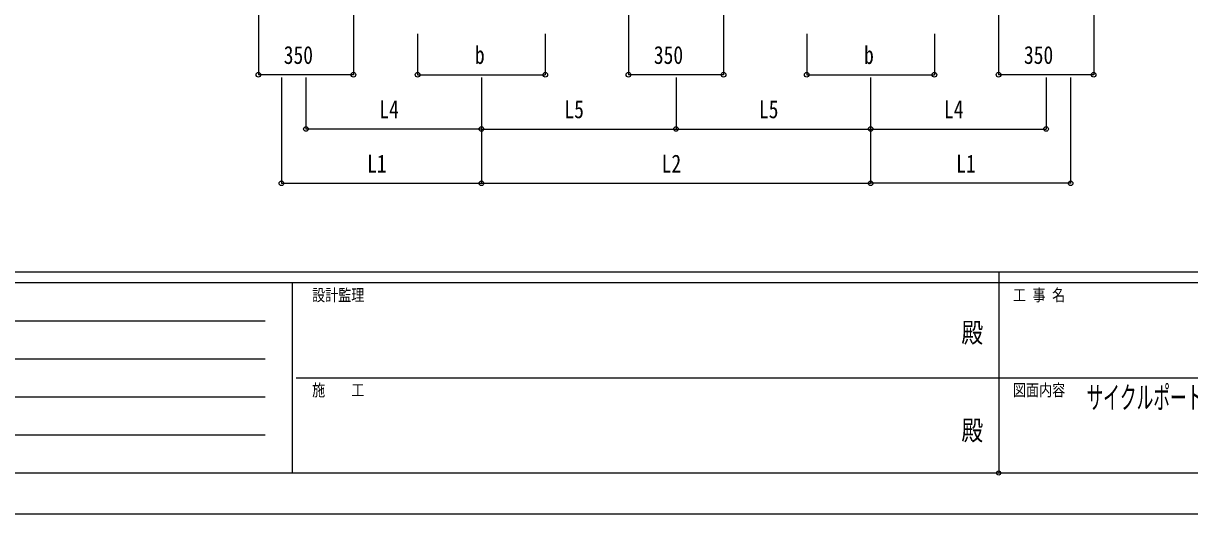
# Model space of a CAD drawing. Units: millimetres, scale not verified. Extents: x -8410 to 8410, y -5940 to 5940.
# Drawn here: x -3599 to 693, y -5940 to -4134 of the extents above; entities that cross this region are included whole.
import ezdxf
from ezdxf.enums import TextEntityAlignment as Align

# ---------------------------------------------------------------- set-up
doc = ezdxf.new("R2010")
doc.units = ezdxf.units.MM
doc.header["$LTSCALE"] = 30
doc.header["$PDMODE"] = 32
doc.header["$PDSIZE"] = 15
for name, color, linetype in [('0-2_USER1', 3, 'Continuous'), ('0-6_YKK_D', 6, 'Continuous'), ('0-7_YKK_ZWAK', 7, 'Continuous')]:
    doc.layers.add(name, color=color, linetype=linetype)
doc.styles.add('ＭＳ ゴシック', font='')
doc.styles.get('ＭＳ ゴシック').set_extended_font_data('MS Gothic')

msp = doc.modelspace()

# ---------------------------------------------------------------- linework, layer by layer
at = {"layer": '0-6_YKK_D'}
for p, q in [((-2734.61, -4074.22), (-2734.61, -4324.28)), ((-2384.61, -4074.22), (-2384.61, -4324.28)), ((-1372.61, -4074.22), (-1372.61, -4324.28)), ((-1022.61, -4074.22), (-1022.61, -4324.28)), ((-10.61, -4074.22), (-10.61, -4324.28)), ((339.39, -4074.22), (339.39, -4324.28)), ((-2148.61, -4173.28), (-2148.61, -4324.28)), ((-1678.61, -4173.28), (-1678.61, -4324.28)), ((-716.61, -4173.28), (-716.61, -4324.28)), ((-246.61, -4173.28), (-246.61, -4324.28)), ((-2384.61, -4323.28), (-2734.61, -4323.28)), ((-2649.61, -4333.28), (-2649.61, -4724.28)), ((-2559.61, -4333.28), (-2559.61, -4524.28)), ((-2148.61, -4323.28), (-1678.61, -4323.28)), ((-1913.61, -4333.28), (-1913.61, -4724.28)), ((-1913.61, -4333.28), (-1913.61, -4724.28)), ((-1913.61, -4333.28), (-1913.61, -4524.28)), ((-1913.61, -4333.28), (-1913.61, -4524.28)), ((-1022.61, -4323.28), (-1372.61, -4323.28)), ((-1197.61, -4333.28), (-1197.61, -4524.28)), ((-1197.61, -4333.28), (-1197.61, -4524.28)), ((-716.61, -4323.28), (-246.61, -4323.28)), ((-481.61, -4333.28), (-481.61, -4724.28)), ((-481.61, -4333.28), (-481.61, -4724.28)), ((-481.61, -4333.28), (-481.61, -4524.28)), ((-481.61, -4333.28), (-481.61, -4524.28)), ((339.39, -4323.28), (-10.61, -4323.28)), ((164.39, -4333.28), (164.39, -4524.28)), ((254.39, -4333.28), (254.39, -4724.28)), ((-1913.61, -4523.28), (-2559.61, -4523.28)), ((-1913.61, -4523.28), (-1197.61, -4523.28)), ((-1197.61, -4523.28), (-481.61, -4523.28)), ((-481.61, -4523.28), (164.39, -4523.28)), ((-2649.61, -4723.28), (-1913.61, -4723.28)), ((-1913.61, -4723.28), (-481.61, -4723.28)), ((254.39, -4723.28), (-481.61, -4723.28))]:
    msp.add_line(p, q, dxfattribs=at)
for centre in [(-2734.61, -4323.28), (-2384.61, -4323.28), (-2148.61, -4323.28), (-1678.61, -4323.28), (-1372.61, -4323.28), (-1022.61, -4323.28), (-716.61, -4323.28), (-246.61, -4323.28), (-10.61, -4323.28), (339.39, -4323.28), (-2559.61, -4523.28), (-1913.61, -4523.28), (-1913.61, -4523.28), (-1197.61, -4523.28), (-1197.61, -4523.28), (-481.61, -4523.28), (-481.61, -4523.28), (164.39, -4523.28), (-2649.61, -4723.28), (-1913.61, -4723.28), (-1913.61, -4723.28), (-481.61, -4723.28), (-481.61, -4723.28), (254.39, -4723.28)]:
    msp.add_circle(centre, 8.5, dxfattribs=at)
at = {"layer": '0-7_YKK_ZWAK'}
for p, q in [((7790.04, -5050), (-7809.96, -5050)), ((-9.96, -5050), (-9.96, -5790)), ((-2609.96, -5090), (-7809.96, -5090)), ((-2609.96, -5090), (-2609.96, -5790)), ((-9.96, -5090), (-2609.96, -5090)), ((2590.04, -5090), (-9.96, -5090)), ((-7724.96, -5230), (-2709.96, -5230)), ((-7724.96, -5370), (-2709.96, -5370)), ((-2594.96, -5440), (-9.96, -5440)), ((-9.96, -5440), (2590.04, -5440)), ((-7724.96, -5510), (-2709.96, -5510)), ((-7724.96, -5650), (-2709.96, -5650)), ((-7809.96, -5790), (-2609.96, -5790)), ((-2609.96, -5790), (-9.96, -5790)), ((-9.96, -5790), (2590.04, -5790))]:
    msp.add_line(p, q, dxfattribs=at)
msp.add_lwpolyline([(-8410, -5940), (8410, -5940), (8410, 5940), (-8410, 5940)], close=True, dxfattribs=at)
msp.add_point((-9.96, -5790), dxfattribs=at)

# ---------------------------------------------------------------- texts
at = {"layer": '0-2_USER1', "style": 'ＭＳ ゴシック', "width": 0.55}
msp.add_text('サイクルポート エフルージュ FIRST ミニ 1500タイプ', height=82.11, dxfattribs=at).set_placement((312.65, -5577.67), align=Align.BOTTOM_LEFT)
at = {"layer": '0-6_YKK_D', "style": 'ＭＳ ゴシック', "width": 0.8}
for s, p in [('350', (-2641.21, -4303.28)), ('b', (-1937.61, -4303.28)), ('350', (-1279.21, -4303.28)), ('b', (-505.61, -4303.28)), ('350', (82.79, -4303.28)), ('L4', (-2289.41, -4503.28)), ('L5', (-1608.41, -4503.28)), ('L5', (-892.41, -4503.28)), ('L4', (-211.41, -4503.28)), ('L1', (-2334.41, -4703.28)), ('L2', (-1250.41, -4703.28)), ('L1', (-166.41, -4703.28))]:
    msp.add_text(s, height=65.98, dxfattribs=at).set_placement(p, align=Align.BOTTOM_LEFT)
at = {"layer": '0-7_YKK_ZWAK', "style": 'ＭＳ ゴシック', "width": 0.8}
for s, height, p in [('設計監理', 43.99, (-2536.63, -5170)), ('工 事 名', 43.99, (42.54, -5170)), ('殿', 73.31, (-147.33, -5331.67)), ('施\u3000\u3000工', 43.99, (-2536.63, -5520)), ('図面内容', 43.99, (42.54, -5520)), ('殿', 73.31, (-147.33, -5691.67))]:
    msp.add_text(s, height=height, dxfattribs=at).set_placement(p, align=Align.BOTTOM_LEFT)

doc.saveas('drawing.dxf')
